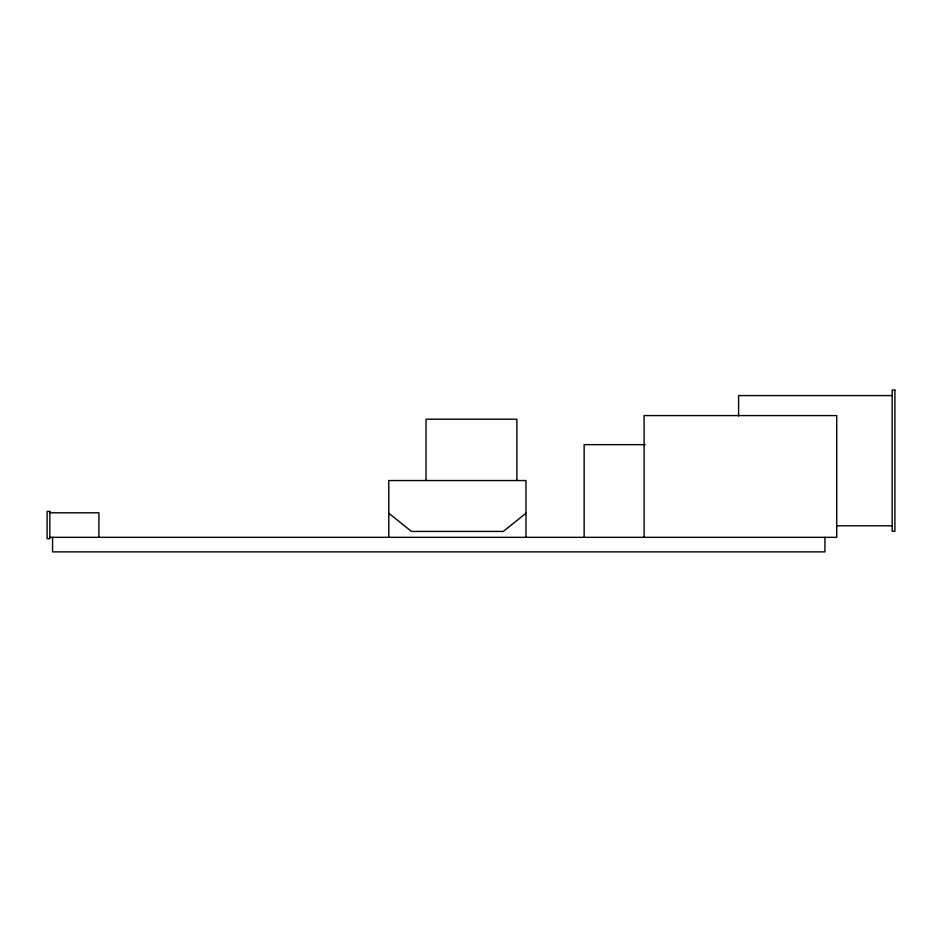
<?xml version="1.0" encoding="UTF-8"?>
<svg xmlns="http://www.w3.org/2000/svg" width="942" height="942" viewBox="0 0 942 942"><rect width="100%" height="100%" fill="white"/><g stroke="black" fill="none" stroke-linecap="round" stroke-linejoin="round"><path stroke-width="1.41" d="M525.977 513.249L503.263 531.429L411.477 531.429L388.763 513.249M892.168 395.581L738.61 395.581L738.61 416.034M645.199 444.648L584.134 444.648L584.134 537.329M49.832 512.801L98.898 512.801L98.898 537.329M836.626 525.789L892.168 525.789M49.832 537.329L836.743 537.329L836.743 415.575L644.104 415.575L644.104 537.329M824.933 537.329L824.933 551.871L52.552 551.871L52.552 537.329M525.977 537.329L525.977 480.538L388.763 480.538L388.763 537.329M516.887 480.455L516.887 419.202L426.019 419.202L426.019 480.455M894.9 390.129L892.168 390.129L892.168 531.241L894.9 531.241L894.9 390.129M49.832 511.435L47.1 511.435L47.1 538.694L49.832 538.694L49.832 511.435"/></g></svg>
